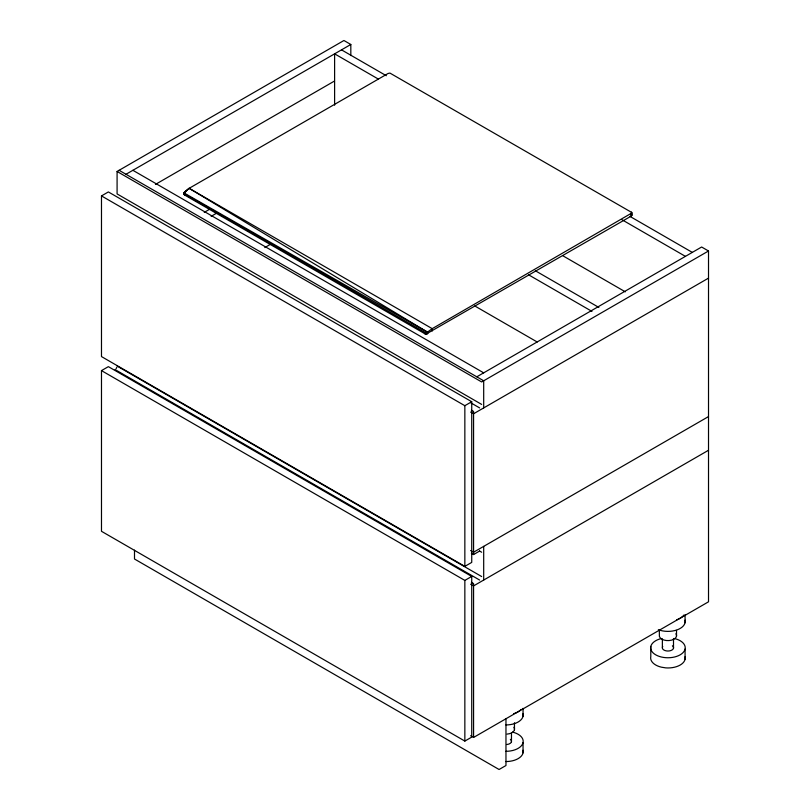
<?xml version="1.0" encoding="UTF-8"?>
<svg xmlns="http://www.w3.org/2000/svg" width="810" height="810" viewBox="0 0 810 810"><rect width="100%" height="100%" fill="white"/><g stroke="black" fill="none" stroke-linecap="round" stroke-linejoin="round"><path stroke-width="1.21" d="M427.781 333.548L427.781 332.302L184.072 192.952L184.072 194.299L184.397 192.284L189.155 188.325L388.091 73.477L389.954 73.092L631.689 212.433L631.8 215.349L631.142 216.138L426.414 333.923L424.541 333.548L184.731 195.089L184.072 192.952L189.155 188.325L432.216 328.658L631.8 213.01M184.184 194.582L184.184 193.61L184.731 195.089L184.072 192.952L184.741 194.147L425.918 332.92L426.414 333.923L426.414 332.869L432.216 328.658L432.216 330.996M184.072 194.299L184.083 193.296M184.741 194.147L184.407 194.856L184.407 193.904M424.956 333.74L424.966 332.788L426.414 332.869L426.91 333.862L427.366 332.566L427.376 333.74L426.91 332.748L425.422 333.862L424.966 332.788L424.541 333.548L424.551 332.606L424.956 333.74L425.422 332.89L425.422 333.862L426.414 332.869M184.072 194.015L184.397 192.284L189.155 188.325L427.781 332.302L426.414 333.923M116.812 367.386L116.073 368.671M481.666 404.413L117.085 193.924L117.085 171.467L343.936 40.5L350.821 44.479L350.821 55.576M125.995 174.282L350.821 44.479M101.483 195.909L108.368 191.94L471.734 401.719L471.734 562.403L464.849 566.372L101.483 356.582L101.483 195.909L464.849 405.699L471.734 401.719M155.459 184.397L334.449 81.061M204.262 212.352L209.739 209.193M211.147 216.331L216.624 213.162M264.799 247.566L270.277 244.407M101.483 370.615L108.368 366.647L471.734 576.437L471.734 737.11L464.849 741.079L101.483 531.299L101.483 370.615L464.849 580.405L471.734 576.437M476.806 376.812L701.632 247.01L708.517 250.989L708.517 601.81L473.567 737.454L470.61 735.753M708.517 250.989L481.666 381.955L117.085 171.467M708.517 278.124L473.567 413.768L470.61 412.067M708.517 416.573L473.567 552.228L470.61 550.516M471.369 553.301L473.567 554.567L479.642 551.053M708.517 450.259L473.567 585.903L470.61 584.202M341.506 49.855L386.309 75.725M630.018 216.432L692.307 252.396M378.331 79.066L334.611 53.835L334.611 105.199M622.039 219.773L685.422 256.365M563.021 255.869L625.32 291.833M535.319 270.742L598.853 307.425M528.434 274.722L591.958 311.394M474.761 305.947L537.192 341.992M132.881 170.302L483.692 372.843M119.111 170.302L483.692 380.791L483.692 407.916M470.883 402.864L479.642 407.916M471.369 410.164L473.567 411.429L473.567 554.567M479.469 550.962L481.666 552.228M117.085 366.059L481.666 576.548M115.06 369.573L479.642 580.061M471.369 582.299L473.567 583.564L473.567 737.454M631.466 214.508L631.8 215.065M184.184 193.61L184.407 194.856M184.72 191.98L184.731 193.225M184.397 192.284L184.407 193.458M426.91 332.748L426.91 333.862M685.078 614.8L685.078 622.738M685.078 649.104L685.078 659.31M676.512 630.362L676.512 636.285M673.505 638.482L673.505 648.213M662.367 638.837L662.367 647.342M659.36 630.221L659.36 634.959A8.647 4.992 0 0 0 669.04 640.568A8.647 4.992 0 0 0 675.925 633.724M650.794 646.441L650.794 656.647A17.283 9.983 0 0 0 661.375 667.177L665.729 667.875A17.233 9.953 0 0 0 685.078 656.707M631.689 212.433L631.689 215.632M631.466 212.169L631.466 215.905M631.142 213.799L631.142 216.138M523.047 708.355L523.047 716.293M523.047 742.659L523.047 752.865M514.471 722.733L514.471 729.84M511.474 733.253L511.474 741.757M505.966 718.743L505.966 765.521L499.082 769.5L134.5 559.011L134.5 550.162M483.692 546.375L483.692 580.061M464.849 405.699L464.849 566.372M464.849 580.405L464.849 741.079M672.391 645.803A5.619 3.24 0 0 1 672.077 649.974A5.619 3.24 0 0 1 664.909 650.511A5.619 3.24 0 0 1 662.752 646.532M674.517 638.543A17.283 9.983 0 0 1 681.676 653.832A17.283 9.983 0 0 1 654.247 653.872A17.283 9.983 0 0 1 661.284 638.563M685.078 620.136A17.283 9.983 0 0 1 677.049 629.886A17.283 9.983 0 0 1 658.348 629.714M683.893 615.043A17.283 9.983 0 0 1 676.603 619.842M510.361 739.358A5.619 3.24 0 0 1 506.645 744.542M512.487 732.098A17.283 9.983 0 0 1 522.865 743.246A17.283 9.983 0 0 1 505.946 751.305M513.894 727.269A8.647 4.992 0 0 1 507.05 734.113M523.047 713.681A17.283 9.983 0 0 1 505.946 724.94M523.037 750.252A17.233 9.953 0 0 1 505.946 761.542M521.225 709.378A17.283 9.983 0 0 1 513.57 713.701"/></g></svg>
